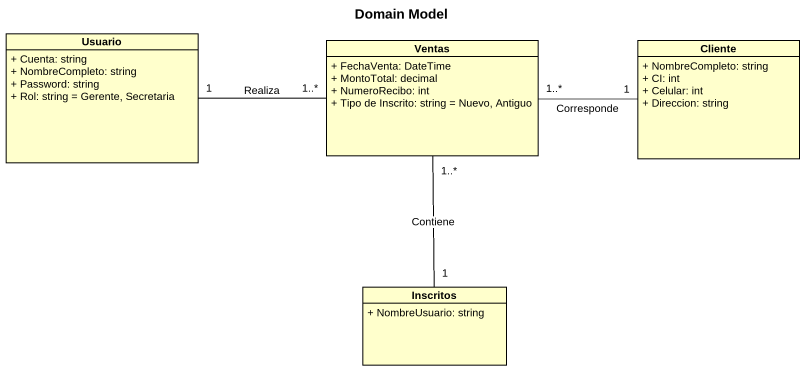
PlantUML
@startuml
title Domain Model
hide circle
hide empty members
skinparam classAttributeIconSize 0
class Usuario {
  + Cuenta: string
  + NombreCompleto: string
  + Password: string
  + Rol: string = Gerente, Secretaria
}
class Ventas {
  + FechaVenta: DateTime
  + MontoTotal: decimal
  + NumeroRecibo: int
  + Tipo de Inscrito: string = Nuevo, Antiguo
}
class Cliente {
  + NombreCompleto: string
  + CI: int
  + Celular: int
  + Direccion: string
}
class Inscritos {
  + NombreUsuario: string
}
Usuario "1" -right- "1..*" Ventas : Realiza
Ventas "1..*" -right- "1" Cliente : Corresponde
Ventas "1..*" -- "1" Inscritos : Contiene
@enduml
